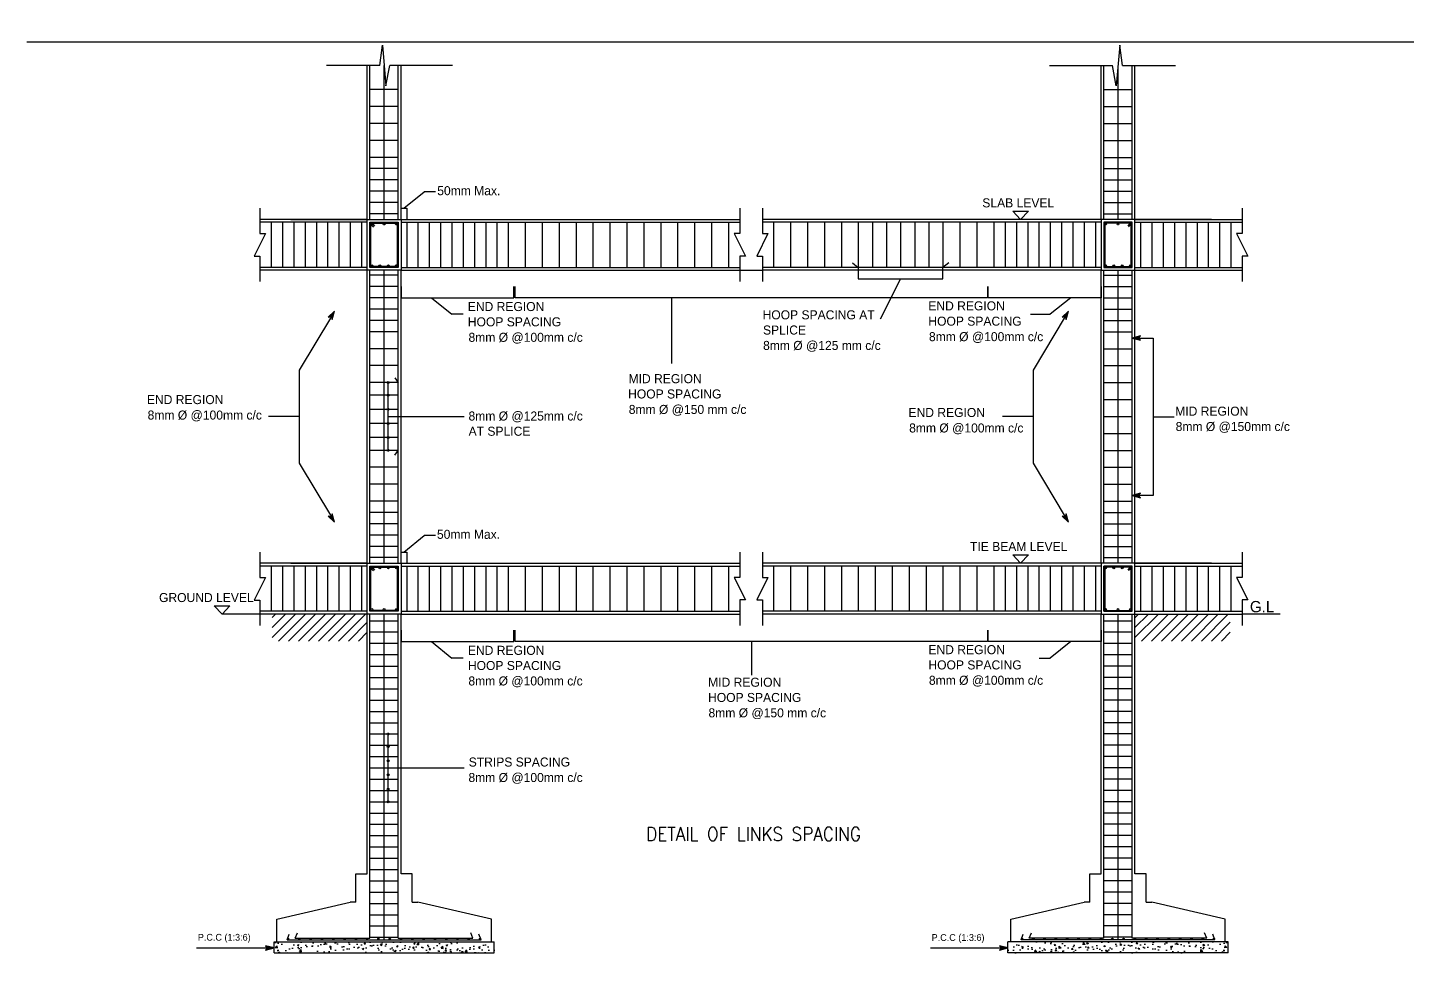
# Model space of a CAD drawing. Header units: metres. Extents: x 157 to 427, y 20 to 106.
# Drawn here: x 333.71 to 358.51, y 68.76 to 85.65 of the extents above; entities that cross this region are included whole.
import ezdxf

# ---------------------------------------------------------------- set-up
doc = ezdxf.new("R2010")
doc.units = ezdxf.units.M
doc.header["$MEASUREMENT"] = 0
doc.styles.add('MONOTXT', font='txt')
doc.styles.get("Standard").update_dxf_attribs({"font": 'standard'})

msp = doc.modelspace()

# ---------------------------------------------------------------- hatches: boundary and pattern name
for points in [[(339.166, 80.459), (339.11, 80.445), (339.223, 80.556), (339.18, 80.404)], [(352.358, 80.459), (352.302, 80.445), (352.416, 80.556), (352.372, 80.404)], [(353.559, 80.071), (353.713, 80.03), (353.672, 80.071), (353.713, 80.112)], [(353.559, 77.241), (353.713, 77.2), (353.672, 77.241), (353.713, 77.281)], [(339.166, 76.858), (339.11, 76.872), (339.223, 76.762), (339.18, 76.914)], [(352.358, 76.858), (352.302, 76.872), (352.416, 76.762), (352.372, 76.914)], [(338.022, 69.112), (337.981, 69.071), (338.135, 69.112), (337.981, 69.152)], [(351.214, 69.112), (351.174, 69.071), (351.327, 69.112), (351.174, 69.152)]]:
    msp.add_hatch(color=256).paths.add_polyline_path(points)
h = msp.add_hatch(color=256)
edge = h.paths.add_edge_path()
edge.add_ellipse((340.189, 79.272), major_axis=(0.0123, 0.0123), ratio=1, start_angle=315, end_angle=495)
edge.add_line((340.171, 79.272), (340.206, 79.272))
edge = h.paths.add_edge_path()
edge.add_line((340.206, 79.272), (340.171, 79.272))
edge.add_ellipse((340.189, 79.272), major_axis=(0.0123, 0.0123), ratio=1, start_angle=135, end_angle=315)
h = msp.add_hatch(color=256)
edge = h.paths.add_edge_path()
edge.add_ellipse((340.189, 79.043), major_axis=(0.0123, 0.0123), ratio=1, start_angle=315, end_angle=495)
edge.add_line((340.171, 79.043), (340.206, 79.043))
edge = h.paths.add_edge_path()
edge.add_line((340.206, 79.043), (340.171, 79.043))
edge.add_ellipse((340.189, 79.043), major_axis=(0.0123, 0.0123), ratio=1, start_angle=135, end_angle=315)
h = msp.add_hatch(color=256)
edge = h.paths.add_edge_path()
edge.add_ellipse((340.189, 78.79), major_axis=(0.0123, 0.0123), ratio=1, start_angle=315, end_angle=495)
edge.add_line((340.171, 78.79), (340.206, 78.79))
edge = h.paths.add_edge_path()
edge.add_line((340.206, 78.79), (340.171, 78.79))
edge.add_ellipse((340.189, 78.79), major_axis=(0.0123, 0.0123), ratio=1, start_angle=135, end_angle=315)
h = msp.add_hatch(color=256)
edge = h.paths.add_edge_path()
edge.add_ellipse((340.189, 78.536), major_axis=(-0.0123, 0.0123), ratio=1, start_angle=225, end_angle=405)
edge.add_line((340.171, 78.536), (340.206, 78.536))
edge = h.paths.add_edge_path()
edge.add_line((340.206, 78.536), (340.171, 78.536))
edge.add_ellipse((340.189, 78.536), major_axis=(-0.0123, 0.0123), ratio=1, start_angle=45, end_angle=225)
h = msp.add_hatch(color=256)
edge = h.paths.add_edge_path()
edge.add_ellipse((340.189, 78.282), major_axis=(0.0123, 0.0123), ratio=1, start_angle=315, end_angle=495)
edge.add_line((340.171, 78.282), (340.206, 78.282))
edge = h.paths.add_edge_path()
edge.add_line((340.206, 78.282), (340.171, 78.282))
edge.add_ellipse((340.189, 78.282), major_axis=(0.0123, 0.0123), ratio=1, start_angle=135, end_angle=315)
h = msp.add_hatch(color=256)
edge = h.paths.add_edge_path()
edge.add_ellipse((340.189, 78.053), major_axis=(0.0123, 0.0123), ratio=1, start_angle=315, end_angle=495)
edge.add_line((340.171, 78.053), (340.206, 78.053))
edge = h.paths.add_edge_path()
edge.add_line((340.206, 78.053), (340.171, 78.053))
edge.add_ellipse((340.189, 78.053), major_axis=(0.0123, 0.0123), ratio=1, start_angle=135, end_angle=315)
h = msp.add_hatch()
h.set_pattern_fill('ANSI31', color=256, scale=12.703252, style=0)
h.set_pattern_definition([(45, (-18.53995, -103.63814), (-0.08969461, 0.08969461), [])])
h.paths.add_polyline_path([(338.099, 75.11), (338.099, 74.626), (339.809, 74.626), (339.809, 75.11)])
h = msp.add_hatch()
h.set_pattern_fill('ANSI31', color=256, scale=12.703252, style=0)
h.set_pattern_definition([(45, (-3.02833, -103.63814), (-0.08969461, 0.08969461), [])])
h.paths.add_polyline_path([(353.61, 75.11), (353.61, 74.626), (355.321, 74.626), (355.321, 75.11)])
h = msp.add_hatch(color=256)
edge = h.paths.add_edge_path()
edge.add_ellipse((340.188, 72.956), major_axis=(-0.0123, 0.0123), ratio=1, start_angle=225, end_angle=405)
edge.add_line((340.171, 72.956), (340.205, 72.956))
edge = h.paths.add_edge_path()
edge.add_line((340.205, 72.956), (340.171, 72.956))
edge.add_ellipse((340.188, 72.956), major_axis=(0.0123, 0.0123), ratio=1, start_angle=135, end_angle=315)
h = msp.add_hatch(color=256)
edge = h.paths.add_edge_path()
edge.add_ellipse((340.188, 72.728), major_axis=(0.0123, 0.0123), ratio=1, start_angle=315, end_angle=495)
edge.add_line((340.171, 72.728), (340.205, 72.728))
edge = h.paths.add_edge_path()
edge.add_line((340.205, 72.728), (340.171, 72.728))
edge.add_ellipse((340.188, 72.728), major_axis=(0.0123, 0.0123), ratio=1, start_angle=135, end_angle=315)
h = msp.add_hatch(color=256)
edge = h.paths.add_edge_path()
edge.add_ellipse((340.188, 72.474), major_axis=(0.0123, 0.0123), ratio=1, start_angle=315, end_angle=495)
edge.add_line((340.171, 72.474), (340.205, 72.474))
edge = h.paths.add_edge_path()
edge.add_line((340.205, 72.474), (340.171, 72.474))
edge.add_ellipse((340.188, 72.474), major_axis=(0.0123, 0.0123), ratio=1, start_angle=135, end_angle=315)
h = msp.add_hatch(color=256)
edge = h.paths.add_edge_path()
edge.add_ellipse((340.188, 72.221), major_axis=(0.0123, 0.0123), ratio=1, start_angle=315, end_angle=495)
edge.add_line((340.171, 72.221), (340.205, 72.221))
edge = h.paths.add_edge_path()
edge.add_line((340.205, 72.221), (340.171, 72.221))
edge.add_ellipse((340.188, 72.221), major_axis=(-0.0123, 0.0123), ratio=1, start_angle=45, end_angle=225)
h = msp.add_hatch(color=256)
edge = h.paths.add_edge_path()
edge.add_ellipse((340.188, 71.967), major_axis=(0.0123, 0.0123), ratio=1, start_angle=315, end_angle=495)
edge.add_line((340.171, 71.967), (340.205, 71.967))
edge = h.paths.add_edge_path()
edge.add_line((340.205, 71.967), (340.171, 71.967))
edge.add_ellipse((340.188, 71.967), major_axis=(0.0123, 0.0123), ratio=1, start_angle=135, end_angle=315)
h = msp.add_hatch(color=256)
edge = h.paths.add_edge_path()
edge.add_ellipse((340.188, 71.738), major_axis=(0.0123, 0.0123), ratio=1, start_angle=315, end_angle=495)
edge.add_line((340.171, 71.738), (340.205, 71.738))
edge = h.paths.add_edge_path()
edge.add_line((340.205, 71.738), (340.171, 71.738))
edge.add_ellipse((340.188, 71.738), major_axis=(0.0123, 0.0123), ratio=1, start_angle=135, end_angle=315)
h = msp.add_hatch()
h.set_pattern_fill('AR-CONC', color=256, scale=0.50813, style=0)
h.set_pattern_definition([(50, (7.51276, -101.8112), (0.29114413, -0.02547181), [0.03044336, -0.33487696]), (355, (7.51276, -101.8112), (-0.05632076, 0.3053234), [0.02435469, -0.26790157]), (100.4514, (7.53702, -101.81332), (0.2348236, 0.27985141), [0.02587287, -0.28460162]), (46.1842, (7.51276, -101.73), (0.43320538, -0.06718606), [0.04566504, -0.50231543]), (96.6356, (7.54886, -101.7356), (0.3793903, 0.3954056), [0.0388093, -0.42690236]), (351.1842, (7.51276, -101.73), (0.37939, 0.3954059), [0.03653203, -0.40185235]), (21, (7.55335, -101.75031), (0.24229141, -0.16342762), [0.03044336, -0.33487696]), (326, (7.55335, -101.7503), (0.09876448, 0.29434671), [0.02435469, -0.26790157]), (71.4514, (7.57354, -101.76393), (0.341056, 0.13091883), [0.02587287, -0.28460162]), (37.5, (7.51276, -101.8112), (0.004935825, 0.13512543), [0, -0.26465427, 0, -0.27196068, 0, -0.268916344]), (7.5, (7.51276, -101.8112), (0.10678294, 0.160096234), [0, -0.15505818, 0, -0.2585656, 0, -0.102492644]), (327.5, (7.42224, -101.8112), (0.216684646, -0.00915528), [0, -0.101477866, 0, -0.31661094, 0, -0.42011836]), (317.5, (7.38165, -101.8112), (0.23672195, 0.04063376), [0, -0.13192123, 0, -0.21026214, 0, -0.29834492])])
h.paths.add_polyline_path([(342.092, 69.021), (342.092, 69.224), (338.135, 69.224), (338.135, 69.021)])
h = msp.add_hatch()
h.set_pattern_fill('AR-CONC', color=256, scale=0.50813, style=0)
h.set_pattern_definition([(130, (685.9066, -101.8112), (-0.29114413, -0.02547181), [0.03044336, -0.33487696]), (185, (685.9066, -101.8112), (0.05632076, 0.3053234), [0.02435469, -0.26790157]), (79.5486, (685.88233, -101.81332), (-0.2348236, 0.27985141), [0.02587287, -0.28460162]), (133.8158, (685.9066, -101.73), (-0.43320538, -0.06718606), [0.04566504, -0.50231543]), (83.3644, (685.8705, -101.7356), (-0.3793903, 0.3954056), [0.0388093, -0.42690236]), (188.8158, (685.9066, -101.73), (-0.37939, 0.3954059), [0.03653203, -0.40185235]), (159, (685.866, -101.75031), (-0.24229141, -0.16342762), [0.03044336, -0.33487696]), (214, (685.866, -101.7503), (-0.09876448, 0.29434671), [0.02435469, -0.26790157]), (108.5486, (685.8458, -101.76393), (-0.341056, 0.13091883), [0.02587287, -0.28460162]), (142.5, (685.90659, -101.8112), (-0.004935825, 0.13512543), [0, -0.26465427, 0, -0.27196068, 0, -0.268916344]), (172.5, (685.90659, -101.8112), (-0.10678294, 0.160096234), [0, -0.15505818, 0, -0.2585656, 0, -0.102492644]), (212.5, (685.99711, -101.8112), (-0.216684646, -0.00915528), [0, -0.101477866, 0, -0.31661094, 0, -0.42011836]), (222.5, (686.0377, -101.8112), (-0.23672195, 0.04063376), [0, -0.13192123, 0, -0.21026214, 0, -0.29834492])])
h.paths.add_polyline_path([(355.285, 69.021), (355.285, 69.224), (351.327, 69.224), (351.327, 69.021)])

# ---------------------------------------------------------------- linework, layer by layer
at = {"ltscale": 2, "extrusion": (-0.009655, 0, 0.999953)}
msp.add_line((333.692, 85.392, -2.98), (358.968, 85.392, -2.98), dxfattribs=at)
for p, q in [((340.035, 84.969, -4.859), (340.083, 85.333, -4.859)), ((340.083, 85.333, -4.859), (340.145, 84.606, -4.859)), ((353.337, 85.333, -4.859), (353.275, 84.606, -4.859)), ((353.385, 84.969, -4.859), (353.337, 85.333, -4.859)), ((340.035, 84.969, -4.859), (339.08, 84.969, -4.859)), ((339.809, 82.202, -4.859), (339.809, 84.969, -4.859)), ((339.86, 82.202, -4.859), (339.86, 84.969, -4.859)), ((340.113, 82.202, -4.859), (340.113, 84.969, -4.859)), ((340.145, 84.606, -4.859), (340.214, 84.969, -4.859)), ((341.345, 84.969, -4.859), (340.214, 84.969, -4.859)), ((340.367, 82.201, -4.859), (340.367, 84.968, -4.859)), ((340.418, 82.201, -4.859), (340.418, 84.968, -4.859)), ((352.074, 84.969, -4.859), (353.205, 84.969, -4.859)), ((353.001, 82.201, -4.859), (353.001, 84.968, -4.859)), ((353.052, 82.201, -4.859), (353.052, 84.968, -4.859)), ((353.275, 84.606, -4.859), (353.205, 84.969, -4.859)), ((353.306, 82.202, -4.859), (353.306, 84.969, -4.859)), ((353.385, 84.969, -4.859), (354.339, 84.969, -4.859)), ((353.559, 82.202, -4.859), (353.559, 84.969, -4.859)), ((353.61, 82.202, -4.859), (353.61, 84.969, -4.859)), ((340.367, 84.536, -4.859), (339.86, 84.536, -4.859)), ((353.052, 84.536, -4.859), (353.559, 84.536, -4.859)), ((340.367, 84.232, -4.859), (339.86, 84.232, -4.859)), ((353.052, 84.232, -4.859), (353.559, 84.232, -4.859)), ((340.367, 83.927, -4.859), (339.86, 83.927, -4.859)), ((353.052, 83.927, -4.859), (353.559, 83.927, -4.859)), ((340.367, 83.623, -4.859), (339.86, 83.623, -4.859)), ((353.052, 83.623, -4.859), (353.559, 83.623, -4.859)), ((340.367, 83.318, -4.859), (339.86, 83.318, -4.859)), ((340.367, 83.115, -4.859), (339.86, 83.115, -4.859)), ((353.052, 83.318, -4.859), (353.559, 83.318, -4.859)), ((353.052, 83.115, -4.859), (353.559, 83.115, -4.859)), ((340.367, 82.913, -4.859), (339.86, 82.913, -4.859)), ((353.052, 82.913, -4.859), (353.559, 82.913, -4.859)), ((340.367, 82.71, -4.859), (339.86, 82.71, -4.859)), ((340.469, 82.404, -4.859), (340.836, 82.699, -4.859)), ((341.039, 82.699, -4.859), (340.836, 82.699, -4.859)), ((353.052, 82.71, -4.859), (353.559, 82.71, -4.859)), ((337.881, 82.405, -4.859), (337.881, 81.948, -4.859)), ((340.367, 82.507, -4.859), (339.86, 82.507, -4.859)), ((340.418, 82.404, -4.859), (340.52, 82.404, -4.859)), ((340.418, 82.201, -4.859), (340.418, 82.404, -4.859)), ((340.52, 82.404, -4.859), (340.52, 82.201, -4.859)), ((346.507, 82.405, -4.859), (346.507, 81.948, -4.859)), ((346.913, 82.405, -4.859), (346.913, 81.948, -4.859)), ((351.554, 82.202, -4.859), (351.414, 82.353, -4.859)), ((351.414, 82.353, -4.859), (351.695, 82.353, -4.859)), ((351.695, 82.353, -4.859), (351.554, 82.202, -4.859)), ((353.052, 82.507, -4.859), (353.559, 82.507, -4.859)), ((355.538, 82.405, -4.859), (355.538, 81.948, -4.859)), ((339.809, 82.202, -4.859), (337.881, 82.202, -4.859)), ((339.809, 82.151, -4.859), (337.881, 82.151, -4.859)), ((338.084, 82.151, -4.859), (338.084, 81.339, -4.859)), ((338.287, 82.151, -4.859), (338.287, 81.339, -4.859)), ((338.435, 82.202, -4.859), (339.809, 82.202, -4.859)), ((338.49, 82.151, -4.859), (338.49, 81.339, -4.859)), ((338.693, 82.151, -4.859), (338.693, 81.339, -4.859)), ((338.896, 82.151, -4.859), (338.896, 81.339, -4.859)), ((339.099, 82.151, -4.859), (339.099, 81.339, -4.859)), ((339.302, 82.151, -4.859), (339.302, 81.339, -4.859)), ((339.505, 82.151, -4.859), (339.505, 81.339, -4.859)), ((339.708, 82.151, -4.859), (339.708, 81.34, -4.859)), ((339.708, 82.151, -4.859), (339.708, 81.339, -4.859)), ((339.809, 81.289, -4.859), (339.809, 82.202, -4.859)), ((339.809, 82.202, -4.859), (340.418, 82.202, -4.859)), ((340.367, 82.304, -4.859), (339.86, 82.304, -4.859)), ((339.86, 81.34, -4.859), (339.86, 82.151, -4.859)), ((339.86, 82.151, -4.859), (340.367, 82.151, -4.859)), ((339.876, 81.356, -4.859), (339.876, 82.135, -4.859)), ((339.876, 82.135, -4.859), (340.351, 82.135, -4.859)), ((339.876, 82.111, -4.859), (339.926, 82.072, -4.859)), ((339.901, 82.135, -4.859), (339.939, 82.08, -4.859)), ((340.351, 82.135, -4.859), (340.351, 81.356, -4.859)), ((340.367, 82.151, -4.859), (340.367, 81.34, -4.859)), ((340.418, 82.202, -4.859), (346.507, 82.202, -4.859)), ((340.418, 82.202, -4.859), (340.418, 81.289, -4.859)), ((340.418, 82.151, -4.859), (346.507, 82.151, -4.859)), ((340.52, 82.151, -4.859), (340.52, 81.34, -4.859)), ((340.722, 82.151, -4.859), (340.722, 81.34, -4.859)), ((340.925, 82.151, -4.859), (340.925, 81.34, -4.859)), ((341.128, 82.151, -4.859), (341.128, 81.34, -4.859)), ((341.331, 82.151, -4.859), (341.331, 81.34, -4.859)), ((341.534, 82.151, -4.859), (341.534, 81.34, -4.859)), ((341.737, 82.151, -4.859), (341.737, 81.34, -4.859)), ((341.94, 82.151, -4.859), (341.94, 81.34, -4.859)), ((342.143, 82.151, -4.859), (342.143, 81.34, -4.859)), ((342.346, 82.151, -4.859), (342.346, 81.34, -4.859)), ((342.651, 82.151, -4.859), (342.651, 81.34, -4.859)), ((342.955, 82.151, -4.859), (342.955, 81.34, -4.859)), ((343.259, 82.151, -4.859), (343.259, 81.34, -4.859)), ((343.564, 82.151, -4.859), (343.564, 81.34, -4.859)), ((343.868, 82.151, -4.859), (343.868, 81.34, -4.859)), ((344.173, 82.151, -4.859), (344.173, 81.34, -4.859)), ((344.477, 82.151, -4.859), (344.477, 81.34, -4.859)), ((344.782, 82.151, -4.859), (344.782, 81.34, -4.859)), ((345.086, 82.151, -4.859), (345.086, 81.34, -4.859)), ((345.39, 82.151, -4.859), (345.39, 81.34, -4.859)), ((345.695, 82.151, -4.859), (345.695, 81.34, -4.859)), ((345.999, 82.151, -4.859), (345.999, 81.34, -4.859)), ((346.304, 82.151, -4.859), (346.304, 81.34, -4.859)), ((353.001, 82.202, -4.859), (346.913, 82.202, -4.859)), ((353.001, 82.151, -4.859), (346.913, 82.151, -4.859)), ((347.116, 82.151, -4.859), (347.116, 81.34, -4.859)), ((347.42, 82.151, -4.859), (347.42, 81.34, -4.859)), ((347.724, 82.151, -4.859), (347.724, 81.34, -4.859)), ((348.029, 82.151, -4.859), (348.029, 81.34, -4.859)), ((348.333, 82.151, -4.859), (348.333, 81.34, -4.859)), ((348.638, 82.151, -4.859), (348.638, 81.34, -4.859)), ((348.891, 82.151, -4.859), (348.891, 81.34, -4.859)), ((349.145, 82.151, -4.859), (349.145, 81.34, -4.859)), ((349.399, 82.151, -4.859), (349.399, 81.34, -4.859)), ((349.653, 82.151, -4.859), (349.653, 81.34, -4.859)), ((349.906, 82.151, -4.859), (349.906, 81.34, -4.859)), ((350.16, 82.151, -4.859), (350.16, 81.34, -4.859)), ((350.464, 82.151, -4.859), (350.464, 81.34, -4.859)), ((350.769, 82.151, -4.859), (350.769, 81.34, -4.859)), ((351.073, 82.151, -4.859), (351.073, 81.34, -4.859)), ((351.276, 82.151, -4.859), (351.276, 81.34, -4.859)), ((351.479, 82.151, -4.859), (351.479, 81.34, -4.859)), ((351.682, 82.151, -4.859), (351.682, 81.34, -4.859)), ((351.885, 82.151, -4.859), (351.885, 81.34, -4.859)), ((352.088, 82.151, -4.859), (352.088, 81.34, -4.859)), ((352.291, 82.151, -4.859), (352.291, 81.34, -4.859)), ((352.494, 82.151, -4.859), (352.494, 81.34, -4.859)), ((352.697, 82.151, -4.859), (352.697, 81.34, -4.859)), ((352.9, 82.151, -4.859), (352.9, 81.34, -4.859)), ((353.001, 82.202, -4.859), (353.001, 81.289, -4.859)), ((353.61, 82.202, -4.859), (353.001, 82.202, -4.859)), ((353.052, 82.304, -4.859), (353.559, 82.304, -4.859)), ((353.052, 82.151, -4.859), (353.052, 81.34, -4.859)), ((353.559, 82.151, -4.859), (353.052, 82.151, -4.859)), ((353.068, 82.135, -4.859), (353.068, 81.356, -4.859)), ((353.543, 82.135, -4.859), (353.068, 82.135, -4.859)), ((353.518, 82.135, -4.859), (353.481, 82.08, -4.859)), ((353.543, 82.111, -4.859), (353.493, 82.072, -4.859)), ((353.543, 81.356, -4.859), (353.543, 82.135, -4.859)), ((353.559, 81.34, -4.859), (353.559, 82.151, -4.859)), ((353.61, 81.289, -4.859), (353.61, 82.202, -4.859)), ((354.985, 82.202, -4.859), (353.61, 82.202, -4.859)), ((353.61, 82.202, -4.859), (355.538, 82.202, -4.859)), ((353.61, 82.151, -4.859), (355.538, 82.151, -4.859)), ((353.712, 82.151, -4.859), (353.712, 81.34, -4.859)), ((353.915, 82.151, -4.859), (353.915, 81.34, -4.859)), ((354.118, 82.151, -4.859), (354.118, 81.34, -4.859)), ((354.321, 82.151, -4.859), (354.321, 81.34, -4.859)), ((354.523, 82.151, -4.859), (354.523, 81.34, -4.859)), ((354.726, 82.151, -4.859), (354.726, 81.34, -4.859)), ((354.929, 82.151, -4.859), (354.929, 81.34, -4.859)), ((355.132, 82.151, -4.859), (355.132, 81.34, -4.859)), ((355.335, 82.151, -4.859), (355.335, 81.34, -4.859)), ((337.983, 81.948, -4.859), (337.78, 81.542, -4.859)), ((337.881, 81.948, -4.859), (337.983, 81.948, -4.859)), ((346.405, 81.948, -4.859), (346.608, 81.543, -4.859)), ((346.507, 81.948, -4.859), (346.405, 81.948, -4.859)), ((347.014, 81.948, -4.859), (346.811, 81.543, -4.859)), ((346.913, 81.948, -4.859), (347.014, 81.948, -4.859)), ((355.437, 81.948, -4.859), (355.64, 81.543, -4.859)), ((355.538, 81.948, -4.859), (355.437, 81.948, -4.859)), ((337.78, 81.542, -4.859), (337.881, 81.542, -4.859)), ((337.881, 81.542, -4.859), (337.881, 81.086, -4.859)), ((340.351, 81.356, -4.859), (339.876, 81.356, -4.859)), ((346.507, 81.543, -4.859), (346.507, 81.086, -4.859)), ((346.608, 81.543, -4.859), (346.507, 81.543, -4.859)), ((346.811, 81.543, -4.859), (346.913, 81.543, -4.859)), ((346.913, 81.543, -4.859), (346.913, 81.086, -4.859)), ((348.531, 81.424, -4.859), (348.638, 81.34, -4.859)), ((350.266, 81.424, -4.859), (350.16, 81.34, -4.859)), ((353.068, 81.356, -4.859), (353.543, 81.356, -4.859)), ((355.538, 81.543, -4.859), (355.538, 81.086, -4.859)), ((355.64, 81.543, -4.859), (355.538, 81.543, -4.859)), ((339.809, 81.339, -4.859), (337.881, 81.339, -4.859)), ((339.809, 81.289, -4.859), (337.881, 81.289, -4.859)), ((339.809, 76.023, -4.859), (339.809, 81.289, -4.859)), ((340.418, 81.289, -4.859), (339.809, 81.289, -4.859)), ((340.367, 81.34, -4.859), (339.86, 81.34, -4.859)), ((339.86, 76.023, -4.859), (339.86, 81.289, -4.859)), ((340.367, 81.2, -4.859), (339.86, 81.2, -4.859)), ((340.113, 76.023, -4.859), (340.113, 81.289, -4.859)), ((340.367, 76.023, -4.859), (340.367, 81.289, -4.859)), ((340.418, 81.34, -4.859), (346.507, 81.34, -4.859)), ((340.418, 81.289, -4.859), (346.507, 81.289, -4.859)), ((340.418, 76.023, -4.859), (340.418, 81.289, -4.859)), ((346.507, 81.289, -4.859), (346.913, 81.289, -4.859)), ((353.001, 81.34, -4.859), (346.913, 81.34, -4.859)), ((353.001, 81.289, -4.859), (346.913, 81.289, -4.859)), ((348.638, 81.34, -4.859), (348.638, 81.137, -4.859)), ((348.638, 81.137, -4.859), (350.16, 81.137, -4.859)), ((349.399, 81.137, -4.859), (349.032, 80.413, -4.859)), ((350.16, 81.137, -4.859), (350.16, 81.34, -4.859)), ((353.001, 76.023, -4.859), (353.001, 81.289, -4.859)), ((353.001, 81.289, -4.859), (353.61, 81.289, -4.859)), ((353.052, 81.34, -4.859), (353.559, 81.34, -4.859)), ((353.052, 76.023, -4.859), (353.052, 81.289, -4.859)), ((353.052, 81.2, -4.859), (353.559, 81.2, -4.859)), ((353.306, 76.023, -4.859), (353.306, 81.289, -4.859)), ((353.559, 76.023, -4.859), (353.559, 81.289, -4.859)), ((353.61, 81.34, -4.859), (355.538, 81.34, -4.859)), ((353.61, 76.023, -4.859), (353.61, 81.289, -4.859)), ((353.61, 81.289, -4.859), (355.538, 81.289, -4.859)), ((340.367, 80.997, -4.859), (339.86, 80.997, -4.859)), ((340.418, 80.997, -4.859), (340.418, 80.794, -4.859)), ((342.448, 80.794, -4.859), (342.448, 80.997, -4.859)), ((342.469, 80.794, -4.859), (342.469, 80.997, -4.859)), ((350.962, 80.997, -4.859), (350.962, 80.794, -4.859)), ((350.972, 80.794, -4.859), (350.972, 80.997, -4.859)), ((353.001, 80.997, -4.859), (353.001, 80.794, -4.859)), ((353.052, 80.997, -4.859), (353.559, 80.997, -4.859)), ((340.367, 80.794, -4.859), (339.86, 80.794, -4.859)), ((340.418, 80.794, -4.859), (342.448, 80.794, -4.859)), ((340.963, 80.794, -4.859), (341.331, 80.499, -4.859)), ((350.962, 80.794, -4.859), (342.469, 80.794, -4.859)), ((345.281, 80.794, -4.859), (345.281, 79.615, -4.859)), ((353.001, 80.794, -4.859), (350.972, 80.794, -4.859)), ((352.456, 80.794, -4.859), (352.089, 80.499, -4.859)), ((353.052, 80.794, -4.859), (353.559, 80.794, -4.859)), ((339.166, 80.459, -4.859), (338.589, 79.494, -4.859)), ((339.223, 80.556, -4.859), (339.11, 80.445, -4.859)), ((339.11, 80.445, -4.859), (339.166, 80.459, -4.859)), ((339.166, 80.459, -4.859), (339.18, 80.404, -4.859)), ((339.18, 80.404, -4.859), (339.223, 80.556, -4.859)), ((340.367, 80.591, -4.859), (339.86, 80.591, -4.859)), ((340.367, 80.388, -4.859), (339.86, 80.388, -4.859)), ((341.533, 80.499, -4.859), (341.331, 80.499, -4.859)), ((351.73, 80.499, -4.859), (352.089, 80.499, -4.859)), ((352.358, 80.459, -4.859), (351.781, 79.494, -4.859)), ((352.416, 80.556, -4.859), (352.302, 80.445, -4.859)), ((352.302, 80.445, -4.859), (352.358, 80.459, -4.859)), ((352.358, 80.459, -4.859), (352.372, 80.404, -4.859)), ((352.372, 80.404, -4.859), (352.416, 80.556, -4.859)), ((353.052, 80.591, -4.859), (353.559, 80.591, -4.859)), ((353.052, 80.388, -4.859), (353.559, 80.388, -4.859)), ((340.367, 80.185, -4.859), (339.86, 80.185, -4.859)), ((353.052, 80.185, -4.859), (353.559, 80.185, -4.859)), ((353.713, 80.112, -4.859), (353.559, 80.071, -4.859)), ((353.672, 80.071, -4.859), (353.713, 80.112, -4.859)), ((340.367, 79.88, -4.859), (339.86, 79.88, -4.859)), ((353.052, 79.88, -4.859), (353.559, 79.88, -4.859)), ((353.559, 80.071, -4.859), (353.937, 80.071, -4.859)), ((353.559, 80.071, -4.859), (353.713, 80.03, -4.859)), ((353.672, 80.071, -4.859), (353.672, 80.071, -4.859)), ((353.713, 80.03, -4.859), (353.672, 80.071, -4.859)), ((353.937, 80.071, -4.859), (353.937, 77.241, -4.859)), ((338.589, 79.494, -4.859), (338.589, 77.824, -4.859)), ((340.367, 79.576, -4.859), (339.86, 79.576, -4.859)), ((351.781, 79.494, -4.859), (351.781, 77.824, -4.859)), ((353.052, 79.576, -4.859), (353.559, 79.576, -4.859)), ((340.367, 79.272, -4.859), (339.86, 79.272, -4.859)), ((340.189, 78.07, -4.859), (340.189, 79.272, -4.859)), ((340.308, 79.357, -4.859), (340.367, 79.272, -4.859)), ((353.052, 79.272, -4.859), (353.559, 79.272, -4.859)), ((340.367, 79.043, -4.859), (339.86, 79.043, -4.859)), ((353.052, 78.966, -4.859), (353.559, 78.966, -4.859)), ((338.589, 78.659, -4.859), (338.038, 78.659, -4.859)), ((340.367, 78.79, -4.859), (339.86, 78.79, -4.859)), ((340.189, 78.662, -4.859), (341.553, 78.662, -4.859)), ((351.781, 78.659, -4.859), (351.23, 78.659, -4.859)), ((353.052, 78.662, -4.859), (353.559, 78.662, -4.859)), ((353.937, 78.656, -4.859), (354.318, 78.656, -4.859)), ((340.367, 78.536, -4.859), (339.86, 78.536, -4.859)), ((340.367, 78.282, -4.859), (339.86, 78.282, -4.859)), ((353.052, 78.357, -4.859), (353.559, 78.357, -4.859)), ((340.367, 78.053, -4.859), (339.86, 78.053, -4.859)), ((340.308, 77.967, -4.859), (340.367, 78.053, -4.859)), ((353.052, 78.053, -4.859), (353.559, 78.053, -4.859)), ((338.589, 77.824, -4.859), (339.166, 76.858, -4.859)), ((340.367, 77.749, -4.859), (339.86, 77.749, -4.859)), ((351.781, 77.824, -4.859), (352.358, 76.858, -4.859)), ((353.052, 77.749, -4.859), (353.559, 77.749, -4.859)), ((340.367, 77.444, -4.859), (339.86, 77.444, -4.859)), ((353.052, 77.444, -4.859), (353.559, 77.444, -4.859)), ((340.367, 77.14, -4.859), (339.86, 77.14, -4.859)), ((353.052, 77.14, -4.859), (353.559, 77.14, -4.859)), ((353.713, 77.281, -4.859), (353.559, 77.241, -4.859)), ((353.559, 77.241, -4.859), (353.713, 77.2, -4.859)), ((353.672, 77.241, -4.859), (353.713, 77.281, -4.859)), ((353.937, 77.241, -4.859), (353.672, 77.241, -4.859)), ((353.672, 77.241, -4.859), (353.672, 77.241, -4.859)), ((353.713, 77.2, -4.859), (353.672, 77.241, -4.859)), ((339.18, 76.914, -4.859), (339.166, 76.858, -4.859)), ((339.223, 76.762, -4.859), (339.18, 76.914, -4.859)), ((340.367, 76.937, -4.859), (339.86, 76.937, -4.859)), ((352.372, 76.914, -4.859), (352.358, 76.858, -4.859)), ((352.416, 76.762, -4.859), (352.372, 76.914, -4.859)), ((353.052, 76.937, -4.859), (353.559, 76.937, -4.859)), ((339.11, 76.872, -4.859), (339.223, 76.762, -4.859)), ((339.166, 76.858, -4.859), (339.11, 76.872, -4.859)), ((340.367, 76.734, -4.859), (339.86, 76.734, -4.859)), ((352.302, 76.872, -4.859), (352.416, 76.762, -4.859)), ((352.358, 76.858, -4.859), (352.302, 76.872, -4.859)), ((353.052, 76.734, -4.859), (353.559, 76.734, -4.859)), ((340.367, 76.531, -4.859), (339.86, 76.531, -4.859)), ((340.469, 76.226, -4.859), (340.836, 76.522, -4.859)), ((341.039, 76.522, -4.859), (340.836, 76.522, -4.859)), ((353.052, 76.531, -4.859), (353.559, 76.531, -4.859)), ((337.881, 76.226, -4.859), (337.881, 75.769, -4.859)), ((340.367, 76.328, -4.859), (339.86, 76.328, -4.859)), ((340.418, 76.226, -4.859), (340.52, 76.226, -4.859)), ((340.418, 76.023, -4.859), (340.418, 76.226, -4.859)), ((340.52, 76.226, -4.859), (340.52, 76.023, -4.859)), ((346.507, 76.226, -4.859), (346.507, 75.77, -4.859)), ((346.913, 76.226, -4.859), (346.913, 75.77, -4.859)), ((351.554, 76.023, -4.859), (351.414, 76.174, -4.859)), ((351.414, 76.174, -4.859), (351.695, 76.174, -4.859)), ((351.695, 76.174, -4.859), (351.554, 76.023, -4.859)), ((353.052, 76.328, -4.859), (353.559, 76.328, -4.859)), ((355.538, 76.226, -4.859), (355.538, 75.77, -4.859)), ((339.809, 76.023, -4.859), (337.881, 76.023, -4.859)), ((339.809, 75.972, -4.859), (337.881, 75.972, -4.859)), ((338.084, 75.972, -4.859), (338.084, 75.161, -4.859)), ((338.287, 75.972, -4.859), (338.287, 75.161, -4.859)), ((338.435, 76.023, -4.859), (339.809, 76.023, -4.859)), ((338.49, 75.972, -4.859), (338.49, 75.161, -4.859)), ((338.693, 75.972, -4.859), (338.693, 75.161, -4.859)), ((338.896, 75.972, -4.859), (338.896, 75.161, -4.859)), ((339.099, 75.972, -4.859), (339.099, 75.161, -4.859)), ((339.302, 75.972, -4.859), (339.302, 75.161, -4.859)), ((339.505, 75.972, -4.859), (339.505, 75.161, -4.859)), ((339.708, 75.973, -4.859), (339.708, 75.161, -4.859)), ((339.708, 75.972, -4.859), (339.708, 75.161, -4.859)), ((339.809, 75.11, -4.859), (339.809, 76.023, -4.859)), ((339.809, 76.023, -4.859), (340.418, 76.023, -4.859)), ((340.367, 76.125, -4.859), (339.86, 76.125, -4.859)), ((339.86, 75.161, -4.859), (339.86, 75.973, -4.859)), ((339.86, 75.161, -4.859), (339.86, 75.973, -4.859)), ((339.86, 75.973, -4.859), (340.367, 75.973, -4.859)), ((339.876, 75.177, -4.859), (339.876, 75.956, -4.859)), ((339.876, 75.956, -4.859), (340.351, 75.956, -4.859)), ((339.876, 75.932, -4.859), (339.926, 75.893, -4.859)), ((339.901, 75.956, -4.859), (339.939, 75.901, -4.859)), ((340.351, 75.956, -4.859), (340.351, 75.177, -4.859)), ((340.367, 75.161, -4.859), (340.367, 75.973, -4.859)), ((340.367, 75.973, -4.859), (340.367, 75.161, -4.859)), ((340.418, 76.023, -4.859), (346.507, 76.023, -4.859)), ((340.418, 76.023, -4.859), (340.418, 75.11, -4.859)), ((340.418, 75.973, -4.859), (346.507, 75.973, -4.859)), ((340.52, 75.973, -4.859), (340.52, 75.161, -4.859)), ((340.722, 75.973, -4.859), (340.722, 75.161, -4.859)), ((340.925, 75.973, -4.859), (340.925, 75.161, -4.859)), ((341.128, 75.973, -4.859), (341.128, 75.161, -4.859)), ((341.331, 75.973, -4.859), (341.331, 75.161, -4.859)), ((341.534, 75.973, -4.859), (341.534, 75.161, -4.859)), ((341.737, 75.973, -4.859), (341.737, 75.161, -4.859)), ((341.94, 75.973, -4.859), (341.94, 75.161, -4.859)), ((342.143, 75.973, -4.859), (342.143, 75.161, -4.859)), ((342.346, 75.973, -4.859), (342.346, 75.161, -4.859)), ((342.651, 75.973, -4.859), (342.651, 75.161, -4.859)), ((342.955, 75.973, -4.859), (342.955, 75.161, -4.859)), ((343.259, 75.973, -4.859), (343.259, 75.161, -4.859)), ((343.564, 75.973, -4.859), (343.564, 75.161, -4.859)), ((343.868, 75.973, -4.859), (343.868, 75.161, -4.859)), ((344.173, 75.973, -4.859), (344.173, 75.161, -4.859)), ((344.477, 75.973, -4.859), (344.477, 75.161, -4.859)), ((344.782, 75.973, -4.859), (344.782, 75.161, -4.859)), ((345.086, 75.973, -4.859), (345.086, 75.161, -4.859)), ((345.39, 75.973, -4.859), (345.39, 75.161, -4.859)), ((345.695, 75.973, -4.859), (345.695, 75.161, -4.859)), ((345.999, 75.973, -4.859), (345.999, 75.161, -4.859)), ((346.304, 75.973, -4.859), (346.304, 75.161, -4.859)), ((353.001, 76.023, -4.859), (346.913, 76.023, -4.859)), ((353.001, 75.973, -4.859), (346.913, 75.973, -4.859)), ((347.116, 75.973, -4.859), (347.116, 75.161, -4.859)), ((347.42, 75.973, -4.859), (347.42, 75.161, -4.859)), ((347.724, 75.973, -4.859), (347.724, 75.161, -4.859)), ((348.029, 75.973, -4.859), (348.029, 75.161, -4.859)), ((348.333, 75.973, -4.859), (348.333, 75.161, -4.859)), ((348.638, 75.973, -4.859), (348.638, 75.161, -4.859)), ((348.942, 75.973, -4.859), (348.942, 75.161, -4.859)), ((349.247, 75.973, -4.859), (349.247, 75.161, -4.859)), ((349.551, 75.973, -4.859), (349.551, 75.161, -4.859)), ((349.855, 75.973, -4.859), (349.855, 75.161, -4.859)), ((350.16, 75.973, -4.859), (350.16, 75.161, -4.859)), ((350.464, 75.973, -4.859), (350.464, 75.161, -4.859)), ((350.769, 75.973, -4.859), (350.769, 75.161, -4.859)), ((351.073, 75.973, -4.859), (351.073, 75.161, -4.859)), ((351.276, 75.973, -4.859), (351.276, 75.161, -4.859)), ((351.479, 75.973, -4.859), (351.479, 75.161, -4.859)), ((351.682, 75.973, -4.859), (351.682, 75.161, -4.859)), ((351.885, 75.973, -4.859), (351.885, 75.161, -4.859)), ((352.088, 75.973, -4.859), (352.088, 75.161, -4.859)), ((352.291, 75.973, -4.859), (352.291, 75.161, -4.859)), ((352.494, 75.973, -4.859), (352.494, 75.161, -4.859)), ((352.697, 75.973, -4.859), (352.697, 75.161, -4.859)), ((352.9, 75.973, -4.859), (352.9, 75.161, -4.859)), ((353.001, 76.023, -4.859), (353.001, 75.11, -4.859)), ((353.61, 76.023, -4.859), (353.001, 76.023, -4.859)), ((353.052, 76.125, -4.859), (353.559, 76.125, -4.859)), ((353.052, 75.161, -4.859), (353.052, 75.973, -4.859)), ((353.052, 75.973, -4.859), (353.052, 75.161, -4.859)), ((353.559, 75.973, -4.859), (353.052, 75.973, -4.859)), ((353.068, 75.956, -4.859), (353.068, 75.177, -4.859)), ((353.543, 75.956, -4.859), (353.068, 75.956, -4.859)), ((353.518, 75.956, -4.859), (353.481, 75.901, -4.859)), ((353.543, 75.932, -4.859), (353.493, 75.893, -4.859)), ((353.543, 75.177, -4.859), (353.543, 75.956, -4.859)), ((353.559, 75.161, -4.859), (353.559, 75.973, -4.859)), ((353.559, 75.161, -4.859), (353.559, 75.973, -4.859)), ((353.61, 75.11, -4.859), (353.61, 76.023, -4.859)), ((354.985, 76.023, -4.859), (353.61, 76.023, -4.859)), ((353.61, 76.023, -4.859), (355.538, 76.023, -4.859)), ((353.61, 75.973, -4.859), (355.538, 75.973, -4.859)), ((353.712, 75.973, -4.859), (353.712, 75.161, -4.859)), ((353.915, 75.973, -4.859), (353.915, 75.161, -4.859)), ((354.118, 75.973, -4.859), (354.118, 75.161, -4.859)), ((354.321, 75.973, -4.859), (354.321, 75.161, -4.859)), ((354.523, 75.973, -4.859), (354.523, 75.161, -4.859)), ((354.726, 75.973, -4.859), (354.726, 75.161, -4.859)), ((354.929, 75.973, -4.859), (354.929, 75.161, -4.859)), ((355.132, 75.973, -4.859), (355.132, 75.161, -4.859)), ((355.335, 75.973, -4.859), (355.335, 75.161, -4.859)), ((337.983, 75.769, -4.859), (337.78, 75.363, -4.859)), ((337.881, 75.769, -4.859), (337.983, 75.769, -4.859)), ((346.405, 75.77, -4.859), (346.608, 75.364, -4.859)), ((346.507, 75.77, -4.859), (346.405, 75.77, -4.859)), ((347.014, 75.77, -4.859), (346.811, 75.364, -4.859)), ((346.913, 75.77, -4.859), (347.014, 75.77, -4.859)), ((355.437, 75.77, -4.859), (355.64, 75.364, -4.859)), ((355.538, 75.77, -4.859), (355.437, 75.77, -4.859)), ((337.2, 75.11, -4.859), (337.059, 75.26, -4.859)), ((337.059, 75.26, -4.859), (337.34, 75.26, -4.859)), ((337.34, 75.26, -4.859), (337.2, 75.11, -4.859)), ((337.78, 75.363, -4.859), (337.881, 75.363, -4.859)), ((337.881, 75.363, -4.859), (337.881, 74.907, -4.859)), ((339.809, 75.161, -4.859), (337.881, 75.161, -4.859)), ((340.367, 75.161, -4.859), (339.86, 75.161, -4.859)), ((340.351, 75.177, -4.859), (339.876, 75.177, -4.859)), ((340.418, 75.161, -4.859), (346.507, 75.161, -4.859)), ((346.507, 75.364, -4.859), (346.507, 74.907, -4.859)), ((346.608, 75.364, -4.859), (346.507, 75.364, -4.859)), ((346.811, 75.364, -4.859), (346.913, 75.364, -4.859)), ((346.913, 75.364, -4.859), (346.913, 74.907, -4.859)), ((353.001, 75.161, -4.859), (346.913, 75.161, -4.859)), ((353.052, 75.161, -4.859), (353.559, 75.161, -4.859)), ((353.068, 75.177, -4.859), (353.543, 75.177, -4.859)), ((353.61, 75.161, -4.859), (355.538, 75.161, -4.859)), ((355.538, 75.364, -4.859), (355.538, 74.907, -4.859)), ((355.64, 75.364, -4.859), (355.538, 75.364, -4.859)), ((337.881, 75.11, -4.859), (337.2, 75.11, -4.859)), ((339.809, 75.11, -4.859), (337.881, 75.11, -4.859)), ((339.809, 70.442, -4.859), (339.809, 75.11, -4.859)), ((340.418, 75.11, -4.859), (339.809, 75.11, -4.859)), ((339.86, 69.284, -4.859), (339.86, 75.11, -4.859)), ((340.367, 74.986, -4.859), (339.86, 74.985, -4.859)), ((340.114, 69.26, -4.859), (340.114, 75.11, -4.859)), ((340.367, 69.284, -4.859), (340.367, 75.11, -4.859)), ((340.418, 70.442, -4.859), (340.418, 75.11, -4.859)), ((340.418, 75.11, -4.859), (346.507, 75.11, -4.859)), ((353.001, 75.11, -4.859), (346.913, 75.11, -4.859)), ((353.001, 70.442, -4.859), (353.001, 75.11, -4.859)), ((353.001, 75.11, -4.859), (353.61, 75.11, -4.859)), ((353.052, 69.284, -4.859), (353.052, 75.11, -4.859)), ((353.559, 74.986, -4.859), (353.052, 74.986, -4.859)), ((353.306, 69.26, -4.859), (353.306, 75.11, -4.859)), ((353.559, 69.284, -4.859), (353.559, 75.11, -4.859)), ((353.61, 70.442, -4.859), (353.61, 75.11, -4.859)), ((353.61, 75.11, -4.859), (355.538, 75.11, -4.859)), ((356.22, 75.11, -4.859), (355.538, 75.11, -4.859)), ((340.367, 74.783, -4.859), (339.86, 74.783, -4.859)), ((340.418, 74.819, -4.859), (340.418, 74.616, -4.859)), ((342.448, 74.616, -4.859), (342.448, 74.819, -4.859)), ((342.469, 74.616, -4.859), (342.469, 74.819, -4.859)), ((350.962, 74.819, -4.859), (350.962, 74.616, -4.859)), ((350.972, 74.616, -4.859), (350.972, 74.819, -4.859)), ((353.001, 74.819, -4.859), (353.001, 74.616, -4.859)), ((353.559, 74.783, -4.859), (353.052, 74.783, -4.859)), ((340.367, 74.58, -4.859), (339.86, 74.58, -4.859)), ((340.418, 74.616, -4.859), (342.448, 74.616, -4.859)), ((340.963, 74.616, -4.859), (341.331, 74.32, -4.859)), ((350.962, 74.616, -4.859), (342.469, 74.616, -4.859)), ((346.715, 74.616, -4.859), (346.715, 74.014, -4.859)), ((353.001, 74.616, -4.859), (350.972, 74.616, -4.859)), ((352.456, 74.616, -4.859), (352.089, 74.32, -4.859)), ((353.559, 74.58, -4.859), (353.052, 74.58, -4.859)), ((340.367, 74.377, -4.859), (339.86, 74.377, -4.859)), ((339.86, 74.174, -4.859), (340.367, 74.174, -4.859)), ((341.533, 74.32, -4.859), (341.331, 74.32, -4.859)), ((351.886, 74.32, -4.859), (352.089, 74.32, -4.859)), ((353.559, 74.377, -4.859), (353.052, 74.377, -4.859)), ((353.559, 74.174, -4.859), (353.052, 74.174, -4.859)), ((339.86, 73.971, -4.859), (340.367, 73.971, -4.859)), ((353.559, 73.971, -4.859), (353.052, 73.971, -4.859)), ((339.86, 73.768, -4.859), (340.367, 73.768, -4.859)), ((353.559, 73.768, -4.859), (353.052, 73.768, -4.859)), ((339.86, 73.565, -4.859), (340.367, 73.565, -4.859)), ((353.559, 73.565, -4.859), (353.052, 73.565, -4.859)), ((339.86, 73.362, -4.859), (340.367, 73.362, -4.859)), ((353.559, 73.362, -4.859), (353.052, 73.362, -4.859)), ((339.86, 73.159, -4.859), (340.367, 73.159, -4.859)), ((339.86, 72.956, -4.859), (340.367, 72.956, -4.859)), ((340.188, 71.755, -4.859), (340.188, 72.956, -4.859)), ((353.559, 73.159, -4.859), (353.052, 73.159, -4.859)), ((353.559, 72.956, -4.859), (353.052, 72.956, -4.859)), ((339.86, 72.753, -4.859), (340.367, 72.753, -4.859)), ((353.559, 72.753, -4.859), (353.052, 72.753, -4.859)), ((339.86, 72.55, -4.859), (340.367, 72.55, -4.859)), ((353.559, 72.55, -4.859), (353.052, 72.55, -4.859)), ((339.86, 72.347, -4.859), (340.367, 72.347, -4.859)), ((340.188, 72.347, -4.859), (341.552, 72.347, -4.859)), ((353.559, 72.347, -4.859), (353.052, 72.347, -4.859)), ((339.86, 72.144, -4.859), (340.367, 72.144, -4.859)), ((339.86, 71.942, -4.859), (340.367, 71.941, -4.859)), ((353.559, 72.144, -4.859), (353.052, 72.144, -4.859)), ((353.559, 71.942, -4.859), (353.052, 71.941, -4.859)), ((339.86, 71.739, -4.859), (340.367, 71.739, -4.859)), ((353.559, 71.739, -4.859), (353.052, 71.739, -4.859)), ((339.86, 71.536, -4.859), (340.367, 71.536, -4.859)), ((353.559, 71.536, -4.859), (353.052, 71.536, -4.859)), ((339.86, 71.333, -4.859), (340.367, 71.333, -4.859)), ((353.559, 71.333, -4.859), (353.052, 71.333, -4.859)), ((339.86, 71.13, -4.859), (340.367, 71.13, -4.859)), ((353.559, 71.13, -4.859), (353.052, 71.13, -4.859)), ((339.86, 70.927, -4.859), (340.367, 70.927, -4.859)), ((339.86, 70.724, -4.859), (340.367, 70.724, -4.859)), ((353.559, 70.927, -4.859), (353.052, 70.927, -4.859)), ((353.559, 70.724, -4.859), (353.052, 70.724, -4.859)), ((339.606, 69.935, -4.859), (339.606, 70.442, -4.859)), ((339.606, 70.442, -4.859), (339.809, 70.442, -4.859)), ((339.86, 70.521, -4.859), (340.367, 70.521, -4.859)), ((340.621, 70.442, -4.859), (340.418, 70.442, -4.859)), ((340.621, 69.935, -4.859), (340.621, 70.442, -4.859)), ((352.798, 69.935, -4.859), (352.798, 70.442, -4.859)), ((352.798, 70.442, -4.859), (353.001, 70.442, -4.859)), ((353.559, 70.521, -4.859), (353.052, 70.521, -4.859)), ((353.813, 70.442, -4.859), (353.61, 70.442, -4.859)), ((353.813, 69.935, -4.859), (353.813, 70.442, -4.859)), ((339.86, 70.318, -4.859), (340.367, 70.318, -4.859)), ((353.559, 70.318, -4.859), (353.052, 70.318, -4.859)), ((339.86, 70.115, -4.859), (340.367, 70.115, -4.859)), ((353.559, 70.115, -4.859), (353.052, 70.115, -4.859)), ((338.186, 69.63, -4.859), (339.505, 69.935, -4.859)), ((339.606, 69.935, -4.859), (339.505, 69.935, -4.859)), ((339.86, 69.912, -4.859), (340.367, 69.912, -4.859)), ((339.86, 69.709, -4.859), (340.367, 69.709, -4.859)), ((340.621, 69.935, -4.859), (340.722, 69.935, -4.859)), ((342.042, 69.63, -4.859), (340.722, 69.935, -4.859)), ((351.378, 69.63, -4.859), (352.697, 69.935, -4.859)), ((352.798, 69.935, -4.859), (352.697, 69.935, -4.859)), ((353.559, 69.912, -4.859), (353.052, 69.912, -4.859)), ((353.559, 69.709, -4.859), (353.052, 69.709, -4.859)), ((353.813, 69.935, -4.859), (353.915, 69.935, -4.859)), ((355.234, 69.63, -4.859), (353.915, 69.935, -4.859)), ((338.186, 69.224, -4.859), (338.186, 69.63, -4.859)), ((339.86, 69.506, -4.859), (340.367, 69.506, -4.859)), ((342.042, 69.224, -4.859), (342.042, 69.63, -4.859)), ((351.378, 69.224, -4.859), (351.378, 69.63, -4.859)), ((353.559, 69.506, -4.859), (353.052, 69.506, -4.859)), ((355.234, 69.224, -4.859), (355.234, 69.63, -4.859)), ((338.135, 69.224, -4.859), (342.092, 69.224, -4.859)), ((338.135, 69.021, -4.859), (338.135, 69.224, -4.859)), ((338.37, 69.26, -4.859), (338.409, 69.357, -4.859)), ((338.37, 69.26, -4.859), (341.857, 69.26, -4.859)), ((338.518, 69.284, -4.859), (338.556, 69.381, -4.859)), ((338.518, 69.284, -4.859), (339.86, 69.284, -4.859)), ((339.86, 69.303, -4.859), (340.367, 69.303, -4.859)), ((340.367, 69.284, -4.859), (341.709, 69.284, -4.859)), ((340.641, 69.284, -4.859), (340.641, 69.284, -4.859)), ((341.709, 69.284, -4.859), (341.671, 69.381, -4.859)), ((341.857, 69.26, -4.859), (341.818, 69.357, -4.859)), ((342.092, 69.021, -4.859), (342.092, 69.224, -4.859)), ((355.285, 69.224, -4.859), (351.327, 69.224, -4.859)), ((351.327, 69.021, -4.859), (351.327, 69.224, -4.859)), ((351.563, 69.26, -4.859), (351.602, 69.357, -4.859)), ((355.049, 69.26, -4.859), (351.563, 69.26, -4.859)), ((351.71, 69.284, -4.859), (351.749, 69.381, -4.859)), ((353.052, 69.284, -4.859), (351.71, 69.284, -4.859)), ((352.778, 69.284, -4.859), (352.778, 69.284, -4.859)), ((353.559, 69.303, -4.859), (353.052, 69.303, -4.859)), ((354.902, 69.284, -4.859), (353.559, 69.284, -4.859)), ((354.902, 69.284, -4.859), (354.863, 69.381, -4.859)), ((355.049, 69.26, -4.859), (355.01, 69.357, -4.859)), ((355.285, 69.021, -4.859), (355.285, 69.224, -4.859)), ((336.741, 69.112, -4.859), (338.022, 69.112, -4.859)), ((337.981, 69.152, -4.859), (338.022, 69.112, -4.859)), ((338.135, 69.112, -4.859), (337.981, 69.152, -4.859)), ((337.981, 69.071, -4.859), (338.135, 69.112, -4.859)), ((338.022, 69.112, -4.859), (337.981, 69.071, -4.859)), ((338.135, 69.021, -4.859), (342.092, 69.021, -4.859)), ((349.934, 69.112, -4.859), (351.214, 69.112, -4.859)), ((351.174, 69.152, -4.859), (351.214, 69.112, -4.859)), ((351.327, 69.112, -4.859), (351.174, 69.152, -4.859)), ((351.174, 69.071, -4.859), (351.327, 69.112, -4.859)), ((351.214, 69.112, -4.859), (351.174, 69.071, -4.859)), ((355.285, 69.021, -4.859), (351.327, 69.021, -4.859))]:
    msp.add_line(p, q)
at = {"extrusion": (-0.009655, 0, 0.999953), "elevation": -2.419}
for points in [[(250.515, 105.629), (379.488, 105.629), (379.488, 20.425), (250.515, 20.425)], [(252.282, 103.862), (377.72, 103.862), (377.72, 22.193), (252.282, 22.193)]]:
    msp.add_lwpolyline(points, close=True, dxfattribs=at)
for centre, major_axis, start_param, end_param in [((339.892, 82.119, -4.859), (0.0115, 0.0115), 5.497787, 11.780972), ((340.113, 82.119, -4.859), (0.0115, 0.0115), 5.497787, 11.780972), ((340.335, 82.119, -4.859), (0.0115, 0.0115), 5.497787, 11.780972), ((353.084, 82.119, -4.859), (0.0115, 0.0115), 5.497787, 11.780972), ((353.306, 82.119, -4.859), (0.0115, 0.0115), 5.497787, 11.780972), ((353.527, 82.119, -4.859), (0.0115, 0.0115), 5.497787, 11.780972), ((339.892, 81.372, -4.859), (-0.0115, 0.0115), 3.926991, 10.210176), ((340.036, 81.372, -4.859), (0.0115, 0.0115), 5.497787, 11.780972), ((340.19, 81.372, -4.859), (-0.0115, 0.0115), 3.926991, 10.210176), ((340.335, 81.373, -4.859), (0.0115, 0.0115), 5.497787, 11.780972), ((353.084, 81.373, -4.859), (0.0115, 0.0115), 5.497787, 11.780972), ((353.229, 81.372, -4.859), (0.0115, 0.0115), 5.497787, 11.780972), ((353.383, 81.372, -4.859), (-0.0115, 0.0115), 3.926991, 10.210176), ((353.527, 81.372, -4.859), (0.0115, 0.0115), 5.497787, 11.780972), ((340.189, 79.272, -4.859), (-0.0123, 0.0123), 3.926991, 10.210176), ((340.189, 79.043, -4.859), (-0.0123, 0.0123), 3.926991, 10.210176), ((340.189, 78.79, -4.859), (-0.0123, 0.0123), 3.926991, 10.210176), ((340.189, 78.536, -4.859), (-0.0123, 0.0123), 3.926991, 10.210176), ((340.189, 78.282, -4.859), (-0.0123, 0.0123), 3.926991, 10.210176), ((340.189, 78.053, -4.859), (-0.0123, 0.0123), 3.926991, 10.210176), ((339.892, 75.94, -4.859), (0.0115, 0.0115), 5.497787, 11.780972), ((340.036, 75.94, -4.859), (0.0115, 0.0115), 5.497787, 11.780972), ((340.19, 75.94, -4.859), (0.0115, 0.0115), 5.497787, 11.780972), ((340.335, 75.94, -4.859), (0.0115, 0.0115), 5.497787, 11.780972), ((353.084, 75.94, -4.859), (0.0115, 0.0115), 5.497787, 11.780972), ((353.229, 75.94, -4.859), (0.0115, 0.0115), 5.497787, 11.780972), ((353.383, 75.94, -4.859), (0.0115, 0.0115), 5.497787, 11.780972), ((353.527, 75.94, -4.859), (0.0115, 0.0115), 5.497787, 11.780972), ((339.892, 75.193, -4.859), (-0.0115, 0.0115), 3.926991, 10.210176), ((340.113, 75.193, -4.859), (0.0115, 0.0115), 5.497787, 11.780972), ((340.335, 75.195, -4.859), (0.0115, 0.0115), 5.497787, 11.780972), ((353.084, 75.195, -4.859), (0.0115, 0.0115), 5.497787, 11.780972), ((353.306, 75.193, -4.859), (0.0115, 0.0115), 5.497787, 11.780972), ((353.527, 75.193, -4.859), (0.0115, 0.0115), 5.497787, 11.780972), ((340.188, 72.956, -4.859), (0.0123, 0.0123), 5.497787, 11.780972), ((340.188, 72.728, -4.859), (-0.0123, 0.0123), 3.926991, 10.210176), ((340.188, 72.474, -4.859), (0.0123, 0.0123), 5.497787, 11.780972), ((340.188, 72.221, -4.859), (-0.0123, 0.0123), 3.926991, 10.210176), ((340.188, 71.967, -4.859), (-0.0123, 0.0123), 3.926991, 10.210176), ((340.188, 71.738, -4.859), (-0.0123, 0.0123), 3.926991, 10.210176), ((338.388, 69.272, -4.859), (-0.00861, 0.00861), 3.926991, 10.210176), ((338.591, 69.272, -4.859), (-0.00861, 0.00861), 3.926991, 10.210176), ((338.794, 69.272, -4.859), (-0.00861, 0.00861), 3.926991, 10.210176), ((338.997, 69.272, -4.859), (-0.00861, 0.00861), 3.926991, 10.210176), ((339.2, 69.272, -4.859), (-0.00861, 0.00861), 3.926991, 10.210176), ((339.403, 69.272, -4.859), (-0.00861, 0.00861), 3.926991, 10.210176), ((339.606, 69.272, -4.859), (-0.00861, 0.00861), 3.926991, 10.210176), ((339.809, 69.272, -4.859), (-0.00861, 0.00861), 3.926991, 10.210176), ((340.012, 69.272, -4.859), (-0.00861, 0.00861), 3.926991, 10.210176), ((340.215, 69.272, -4.859), (-0.00861, 0.00861), 3.926991, 10.210176), ((340.418, 69.272, -4.859), (-0.00861, 0.00861), 3.926991, 10.210176), ((340.621, 69.272, -4.859), (-0.00861, 0.00861), 3.926991, 10.210176), ((340.824, 69.272, -4.859), (-0.00861, 0.00861), 3.926991, 10.210176), ((341.027, 69.272, -4.859), (-0.00861, 0.00861), 3.926991, 10.210176), ((341.23, 69.272, -4.859), (-0.00861, 0.00861), 3.926991, 10.210176), ((341.433, 69.272, -4.859), (-0.00861, 0.00861), 3.926991, 10.210176), ((341.636, 69.272, -4.859), (-0.00861, 0.00861), 3.926991, 10.210176), ((341.839, 69.272, -4.859), (-0.00861, 0.00861), 3.926991, 10.210176), ((351.581, 69.272, -4.859), (-0.00861, 0.00861), 3.926991, 10.210176), ((351.784, 69.272, -4.859), (-0.00861, 0.00861), 3.926991, 10.210176), ((351.987, 69.272, -4.859), (-0.00861, 0.00861), 3.926991, 10.210176), ((352.19, 69.272, -4.859), (-0.00861, 0.00861), 3.926991, 10.210176), ((352.393, 69.272, -4.859), (-0.00861, 0.00861), 3.926991, 10.210176), ((352.596, 69.272, -4.859), (-0.00861, 0.00861), 3.926991, 10.210176), ((352.798, 69.272, -4.859), (-0.00861, 0.00861), 3.926991, 10.210176), ((353.001, 69.272, -4.859), (-0.00861, 0.00861), 3.926991, 10.210176), ((353.204, 69.272, -4.859), (-0.00861, 0.00861), 3.926991, 10.210176), ((353.407, 69.272, -4.859), (-0.00861, 0.00861), 3.926991, 10.210176), ((353.61, 69.272, -4.859), (-0.00861, 0.00861), 3.926991, 10.210176), ((353.813, 69.272, -4.859), (-0.00861, 0.00861), 3.926991, 10.210176), ((354.016, 69.272, -4.859), (-0.00861, 0.00861), 3.926991, 10.210176), ((354.219, 69.272, -4.859), (-0.00861, 0.00861), 3.926991, 10.210176), ((354.422, 69.272, -4.859), (-0.00861, 0.00861), 3.926991, 10.210176), ((354.625, 69.272, -4.859), (-0.00861, 0.00861), 3.926991, 10.210176), ((354.828, 69.272, -4.859), (-0.00861, 0.00861), 3.926991, 10.210176), ((355.031, 69.272, -4.859), (-0.00861, 0.00861), 3.926991, 10.210176)]:
    msp.add_ellipse(centre, major_axis=major_axis, ratio=1, start_param=start_param, end_param=end_param)

# ---------------------------------------------------------------- texts
at = {"style": 'MONOTXT', "width": 1}
for s, height, p in [('50mm Max.', 0.1624, (341.069, 82.638, -4.859)), ('SLAB LEVEL', 0.1624, (350.867, 82.419, -4.859)), ('END REGION', 0.1624, (341.618, 80.556, -4.859)), ('END REGION', 0.1624, (349.896, 80.568, -4.859)), ('HOOP SPACING', 0.16236, (341.619, 80.281, -4.859)), ('HOOP SPACING AT', 0.16236, (346.917, 80.407, -4.859)), ('HOOP SPACING', 0.16236, (349.897, 80.293, -4.859)), ('8mm %%C @100mm c/c', 0.16236, (341.631, 80.003, -4.859)), ('SPLICE', 0.1624, (346.925, 80.134, -4.859)), ('8mm %%C @100mm c/c', 0.16236, (349.908, 80.015, -4.859)), ('8mm %%C @125 mm c/c', 0.16236, (346.926, 79.857, -4.859)), ('MID REGION', 0.1624, (344.508, 79.26, -4.859)), ('HOOP SPACING', 0.16236, (344.5, 78.985, -4.859)), ('END REGION', 0.1624, (335.85, 78.884, -4.859)), ('8mm %%C @150 mm c/c', 0.16236, (344.512, 78.707, -4.859)), ('8mm %%C @100mm c/c', 0.16236, (335.863, 78.606, -4.859)), ('8mm %%C @125mm c/c', 0.16236, (341.631, 78.589, -4.859)), ('END REGION', 0.1624, (349.54, 78.652, -4.859)), ('MID REGION', 0.1624, (354.334, 78.676, -4.859)), ('AT SPLICE', 0.1624, (341.633, 78.315, -4.859)), ('8mm %%C @100mm c/c', 0.16236, (349.552, 78.374, -4.859)), ('8mm %%C @150mm c/c', 0.16236, (354.342, 78.4, -4.859)), ('50mm Max.', 0.1624, (341.064, 76.463, -4.859)), ('TIE BEAM LEVEL', 0.16236, (350.646, 76.243, -4.859)), ('GROUND LEVEL', 0.16236, (336.068, 75.327, -4.859)), ('G.L', 0.203, (355.677, 75.143, -4.859)), ('END REGION', 0.1624, (341.62, 74.378, -4.859)), ('END REGION', 0.1624, (349.898, 74.39, -4.859)), ('HOOP SPACING', 0.16236, (341.62, 74.105, -4.859)), ('HOOP SPACING', 0.16236, (349.898, 74.116, -4.859)), ('8mm %%C @100mm c/c', 0.16236, (341.629, 73.828, -4.859)), ('MID REGION', 0.1624, (345.938, 73.805, -4.859)), ('8mm %%C @100mm c/c', 0.16236, (349.907, 73.84, -4.859)), ('HOOP SPACING', 0.16236, (345.937, 73.531, -4.859)), ('8mm %%C @150 mm c/c', 0.16236, (345.945, 73.255, -4.859)), ('STRIPS SPACING', 0.16236, (341.635, 72.371, -4.859)), ('8mm %%C @100mm c/c', 0.16236, (341.63, 72.093, -4.859)), ('P.C.C (1:3:6)', 0.12177, (336.765, 69.242, -4.859)), ('P.C.C (1:3:6)', 0.12177, (349.956, 69.238, -4.859))]:
    msp.add_text(s, height=height, dxfattribs=at).set_placement(p)
at = {"width": 1}
msp.add_text('DETAIL OF LINKS SPACING', height=0.24355, dxfattribs=at).set_placement((344.824, 71.038, -4.859))

doc.saveas('drawing.dxf')
